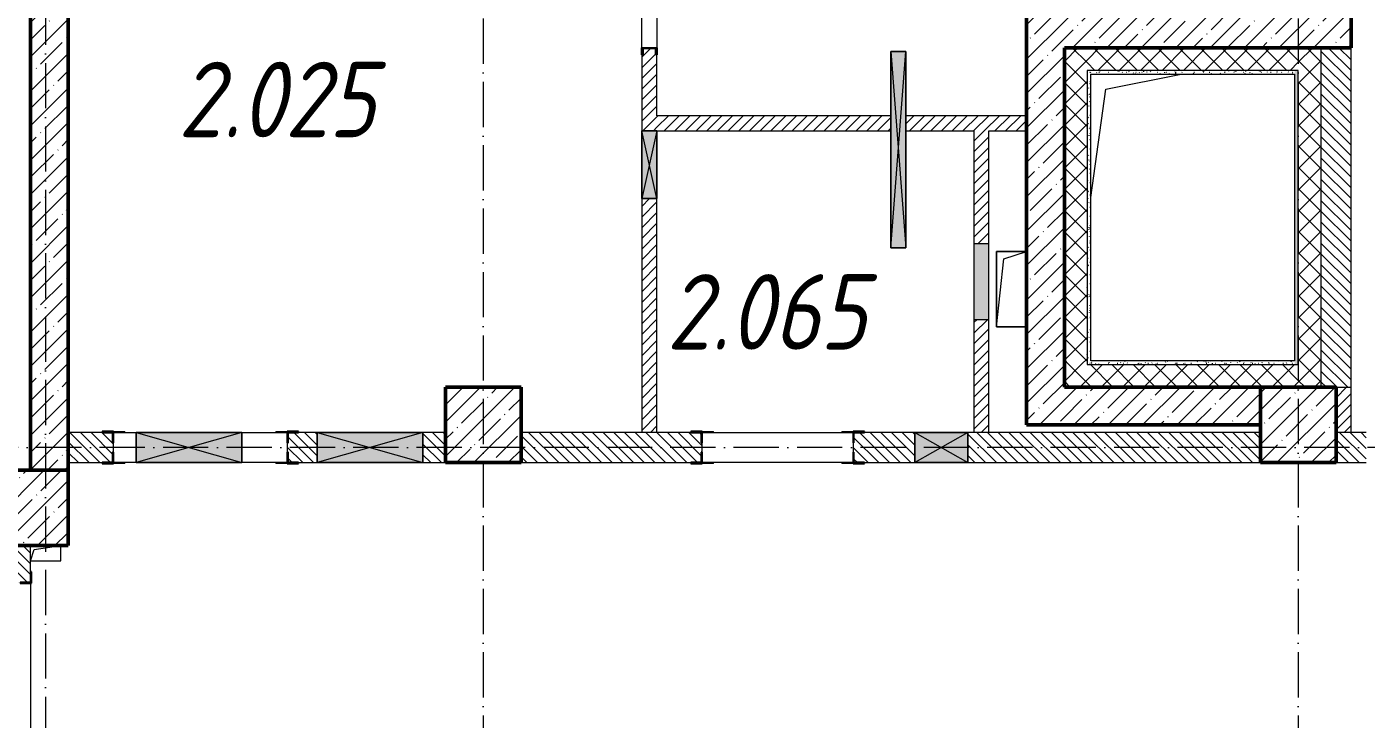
# Model space of a CAD drawing. Header units: millimetres. Extents: x -213536 to 1564669, y 70501 to 942238.
# Drawn here: x 619008 to 627883, y 625024 to 629615 of the extents above; entities that cross this region are included whole.
import ezdxf

# ---------------------------------------------------------------- set-up
doc = ezdxf.new("R2010")
doc.units = ezdxf.units.MM
doc.linetypes.add('50_200_ШТРИХ_1Т_ш5_п1_п1_', pattern=[700, 500, -100, 0, -100])
for name, color, linetype, lineweight in [('3.1) ЖБ окна 1.2 м', 102, 'Continuous', 30), ('A-DETL-GENF-OTLN', 7, 'Continuous', 9), ('A-FLOR-____-OTLN', 7, 'Continuous', 9), ('A-GENM-____-MCUT', 7, 'Continuous', 25), ('A-GENM-____-OTLN', 7, 'Continuous', 9), ('A-GENM-____-OTLN-1', 7, 'Continuous', 25), ('A-GLAZ-____-OTLN', 7, 'Continuous', 9), ('A-WALL-____-MCUT', 7, 'Continuous', 13), ('A-WALL-____-MCUT-1', 7, 'Continuous', 9), ('A-WALL-____-MCUT-2', 7, 'Continuous', 50), ('A-WALL-____-OTLN', 7, 'Continuous', 9), ('A-WALL-____-PATT-1', 7, 'Continuous', 9), ('A-WALL-FNSH-MCUT-1', 7, 'Continuous', 9), ('I-WALL-____-OTLN', 7, 'Continuous', 9), ('S-COLS-____-MCUT', 7, 'Continuous', 50), ('S-COLS-____-OTLN', 7, 'Continuous', 9), ('S-GRID-____-OTLN-1', 7, '50_200_ШТРИХ_1Т_ш5_п1_п1_', 9), ('Марки помещений', 7, 'Continuous', 9)]:
    doc.layers.add(name, color=color, linetype=linetype, lineweight=lineweight)
doc.layers.add('A-WALL-____-PATT-2', color=7, linetype='Continuous', lineweight=9, true_color=0x787878)
doc.styles.add('ISOCPEUR_I_2', font='isocpeui.ttf', dxfattribs={"width": 0.85, "height": 2.3})
pattern_1 = [(135, (544282.637, 571544.04), (-35.35534, -35.35534), [])]
pattern_2 = [(45, (544282.637, 571544.04), (-35.35534, 35.35534), [])]
pattern_3 = [(45, (544282.64, 571544.04), (-114.04925, 114.04925), []), (45, (544396.69, 571544.04), (-114.04925, 114.04925), [201.612, -40.322, 3.353, -36.97])]
pattern_4 = [(0, (544282.637, 571544.04), (81.28, 20.32), [3.353, -57.607, 3.353, -57.607, -325.12]), (0, (544282.637, 571544.04), (81.28, 20.32), [-121.92, 3.353, -118.567, 3.353, -57.607, -142.24]), (0, (544282.637, 571544.04), (81.28, 20.32), [-304.8, 3.353, -37.287, 3.353, -98.247]), (120, (544313.117, 571554.2), (-58.2376362, 60.230545), [3.353, -57.607, 3.353, -57.607, -325.12]), (120, (544313.117, 571554.2), (-58.2376362, 60.230545), [-121.92, 3.353, -118.567, 3.353, -57.607, -142.24]), (120, (544313.117, 571554.2), (-58.2376362, 60.230545), [-304.8, 3.353, -37.287, 3.353, -98.247]), (240, (544323.277, 571594.84), (-23.0423638, -80.550545), [3.353, -57.607, 3.353, -57.607, -325.12]), (240, (544323.277, 571594.84), (-23.0423638, -80.550545), [-121.92, 3.353, -118.567, 3.353, -57.607, -142.24]), (240, (544323.277, 571594.84), (-23.0423638, -80.550545), [-304.8, 3.353, -37.287, 3.353, -98.247])]
pattern_5 = [(45, (544282.64, 571544.04), (-70.71068, 70.71068), []), (135, (544282.64, 571544.04), (-70.71068, -70.71068), [])]

# ---------------------------------------------------------------- blocks, each defined once
blk = doc.blocks.new('BSC_Колонна _Прямоугольная - 500х500-V37-АР1_План отверстий 2 этажа в осях 1-64_Ю-ЯЯ')
at = {"layer": 'S-COLS-____-OTLN'}
h = blk.add_hatch(dxfattribs=at)
h.set_pattern_fill('FP_47', color=256, style=0, pattern_type=2)
h.set_pattern_definition([(45, (-83150, -55431.04), (-114.04925, 114.04925), []), (45, (-83035.95, -55431.04), (-114.04925, 114.04925), [201.613, -40.323, 3.353, -36.97])])
h.paths.add_polyline_path([(-250, -250), (250, -250), (250, 250), (-250, 250)], flags=0)
at = {"layer": 'S-COLS-____-MCUT'}
for p, q in [((250, 250), (-250, 250)), ((-250, 250), (-250, -250)), ((250, -250), (250, 250)), ((-250, -250), (250, -250))]:
    blk.add_line(p, q, dxfattribs=at)
blk = doc.blocks.new('BSC_Колонна _Прямоугольная - 500х500-V41-АР1_План отверстий 2 этажа в осях 1-64_Ю-ЯЯ')
at = {"layer": 'S-COLS-____-OTLN'}
h = blk.add_hatch(dxfattribs=at)
h.set_pattern_fill('FP_51', color=256, style=0, pattern_type=2)
h.set_pattern_definition([(45, (-77750, -55431.04), (-114.04925, 114.04925), []), (45, (-77635.95, -55431.04), (-114.04925, 114.04925), [201.613, -40.323, 3.353, -36.97])])
h.paths.add_polyline_path([(-250, -250), (250, -250), (250, 250), (-250, 250)], flags=0)
at = {"layer": 'S-COLS-____-MCUT'}
for p, q in [((250, 250), (-250, 250)), ((-250, 250), (-250, -250)), ((250, -250), (250, 250)), ((-250, -250), (250, -250))]:
    blk.add_line(p, q, dxfattribs=at)
blk = doc.blocks.new('BSC_Колонна _Прямоугольная - 500х500-V112-АР1_План отверстий 2 этажа в осях 1-64_Ю-ЯЯ')
at = {"layer": 'S-COLS-____-OTLN'}
h = blk.add_hatch(dxfattribs=at)
h.set_pattern_fill('FP_125', color=256, style=0, pattern_type=2)
h.set_pattern_definition([(45, (-74750, -54881.04), (-114.04925, 114.04925), []), (45, (-74635.95, -54881.04), (-114.04925, 114.04925), [201.613, -40.323, 3.353, -36.97])])
h.paths.add_polyline_path([(-250, -250), (250, -250), (250, 250), (-250, 250), (-250, -78.1)], flags=0)
at = {"layer": 'S-COLS-____-MCUT'}
for p, q in [((250, 250), (-250, 250)), ((-250, 250), (-250, -250)), ((250, -250), (250, 250)), ((-250, -250), (250, -250))]:
    blk.add_line(p, q, dxfattribs=at)
blk = doc.blocks.new('Фахверк_СКБ_Уголок - 250_2700-27497298-АР1_План отверстий 2 этажа в осях 1-64_Ю-ЯЯ')
at = {"layer": 'A-GENM-____-MCUT'}
for p, q in [((200, 181), (125, 181)), ((125, 181), (125, 106)), ((200, 175), (200, 181)), ((125, 106), (131, 106)), ((131, 106), (131, 175)), ((131, 175), (200, 175)), ((131, -6), (125, -6)), ((125, -6), (125, -81)), ((125, -81), (200, -81)), ((131, -75), (131, -6)), ((200, -75), (131, -75)), ((200, -81), (200, -75))]:
    blk.add_line(p, q, dxfattribs=at)
blk = doc.blocks.new('154_Стойка_СКБ_Швеллер - СМ-2180_100-28278555-АР1_План отверстий 2 этажа в осях 1-64_Ю-ЯЯ')
at = {"layer": 'A-GENM-____-MCUT'}
for p, q in [((125, 50), (171, 50)), ((125, -50), (125, 50)), ((129.5, 42.4), (129.5, -42.4)), ((171, 42.4), (129.5, 42.4)), ((171, 50), (171, 42.4)), ((171, -50), (125, -50)), ((129.5, -42.4), (171, -42.4)), ((171, -42.4), (171, -50))]:
    blk.add_line(p, q, dxfattribs=at)
blk = doc.blocks.new('154_Стойка_СКБ_Уголок - СМ-2180_200-28268025-АР1_План отверстий 2 этажа в осях 1-64_Ю-ЯЯ')
at = {"layer": 'A-GENM-____-MCUT'}
for p, q in [((125, 156), (125, 81)), ((200, 156), (125, 156)), ((131, 81), (131, 150)), ((131, 150), (200, 150)), ((200, 150), (200, 156)), ((125, 81), (131, 81)), ((131, 19), (125, 19)), ((125, 19), (125, -56)), ((131, -50), (131, 19)), ((125, -56), (200, -56)), ((200, -50), (131, -50)), ((200, -56), (200, -50))]:
    blk.add_line(p, q, dxfattribs=at)
blk = doc.blocks.new('Стойка_Влож_Уголок_Опорный - Уголок-28213941-АР1_План отверстий 2 этажа в осях 1-64_Ю-ЯЯ')
at = {"layer": 'A-GENM-____-OTLN'}
for p, q in [((-212, -6), (-212, 0)), ((0, 0), (0, -6)), ((-212, -75), (-212, -6)), ((-212, -6), (-206, -6)), ((-212, -75), (-206, -75)), ((-6, -6), (0, -6)), ((-6, -75), (0, -75)), ((0, -6), (0, -75))]:
    blk.add_line(p, q, dxfattribs=at)
blk = doc.blocks.new('AR_Отверстие Ниша - Лючок-32403779-АР1_План отверстий 2 этажа в осях 1-64_Ю-ЯЯ')
at = {"layer": 'A-GLAZ-____-OTLN'}
blk.add_hatch(color=256, dxfattribs=at).paths.add_polyline_path([(250, -50), (250, 50), (-250, 50), (-250, -50)], flags=0)
for p, q in [((250, 50), (-250, 50)), ((-250, 50), (-250, -50)), ((250, -50), (250, 50)), ((-250, -50), (250, -50))]:
    blk.add_line(p, q, dxfattribs=at)
blk = doc.blocks.new('AR_Отверстие прямоугольное _в плите_ - AR_Отверстие прямоугольное _в плите_-30229458-АР1_План отверстий 2 этажа в осях 1-64_Ю-ЯЯ')
at = {"layer": 'A-GENM-____-OTLN'}
for p, q in [((100, 250), (-100, 250)), ((-100, 250), (-100, -250)), ((-100, -250), (-50, 200)), ((-50, 200), (100, 250)), ((-100, -250), (100, -250))]:
    blk.add_line(p, q, dxfattribs=at)
blk = doc.blocks.new('AR_Отверстие прямоугольное _в плите_ - AR_Отверстие прямоугольное _в плите_-V164-АР1_План отверстий 2 этажа в осях 1-64_Ю-ЯЯ')
at = {"layer": 'A-GENM-____-OTLN'}
for p, q in [((-100, -50), (-75, 25)), ((-75, 25), (100, 50)), ((100, -50), (100, 50)), ((-100, -50), (100, -50))]:
    blk.add_line(p, q, dxfattribs=at)
blk = doc.blocks.new('AR_Отверстие прямоугольное _в плите_ - AR_Отверстие прямоугольное _в плите_-30552518-АР1_План отверстий 2 этажа в осях 1-64_Ю-ЯЯ')
at = {"layer": 'A-GENM-____-OTLN'}
for p, q in [((-550, 850), (-50, 950)), ((-650, 131.8), (-550, 850))]:
    blk.add_line(p, q, dxfattribs=at)
blk = doc.blocks.new('AR_Отверстие прямоугольное _в стене_ - AR_Отверстие прямоугольное _в стене__ОВ-36829938-АР1_План отверстий 2 этажа в осях 1-64_Ю-ЯЯ')
at = {"layer": 'A-GLAZ-____-OTLN'}
blk.add_hatch(color=256, dxfattribs=at).paths.add_polyline_path([(350, -100), (350, 100), (-350, 100), (-350, -100), (187.3, -100)], flags=0)
at = {"layer": 'A-DETL-GENF-OTLN'}
for p, q in [((-350, -100), (-350, 100)), ((-350, 100), (350, 100)), ((350, 100), (-350, -100)), ((-350, 100), (350, -100)), ((350, 100), (-350, 100)), ((-350, 100), (-350, -100)), ((350, 100), (350, -100)), ((350, -100), (350, 100)), ((350, -100), (-350, -100)), ((-350, -100), (350, -100))]:
    blk.add_line(p, q, dxfattribs=at)
blk = doc.blocks.new('AR_Отверстие прямоугольное _в стене_ - AR_Отверстие прямоугольное _в стене__ОВ-36829869-АР1_План отверстий 2 этажа в осях 1-64_Ю-ЯЯ')
at = {"layer": 'A-GLAZ-____-OTLN'}
blk.add_hatch(color=256, dxfattribs=at).paths.add_polyline_path([(350, -100), (350, 100), (-350, 100), (-350, -100)], flags=0)
at = {"layer": 'A-DETL-GENF-OTLN'}
for p, q in [((-350, -100), (-350, 100)), ((-350, 100), (350, 100)), ((350, 100), (-350, -100)), ((-350, 100), (350, -100)), ((350, 100), (-350, 100)), ((-350, 100), (-350, -100)), ((350, 100), (350, -100)), ((350, -100), (350, 100)), ((350, -100), (-350, -100)), ((-350, -100), (350, -100))]:
    blk.add_line(p, q, dxfattribs=at)
blk = doc.blocks.new('AR_Отверстие прямоугольное _в стене__БезПР - AR_Отверстие прямоугольное _в стене__БезПР-36428569-АР1_План отверстий 2 этажа в осях 1-64_Ю-ЯЯ')
at = {"layer": 'A-GLAZ-____-OTLN'}
blk.add_hatch(color=256, dxfattribs=at).paths.add_polyline_path([(225, -50), (225, 50), (-225, 50), (-225, -50), (-68.5, -50)], flags=0)
at = {"layer": 'A-DETL-GENF-OTLN'}
for p, q in [((-225, -50), (-225, 50)), ((-225, 50), (225, 50)), ((225, 50), (-225, -50)), ((-225, 50), (225, -50)), ((225, 50), (-225, 50)), ((-225, 50), (-225, -50)), ((225, 50), (225, -50)), ((225, -50), (225, 50)), ((225, -50), (-225, -50)), ((-225, -50), (225, -50))]:
    blk.add_line(p, q, dxfattribs=at)
at = {"layer": 'A-GLAZ-____-OTLN'}
blk.add_line((225, 50), (-225, 50), dxfattribs=at)
blk = doc.blocks.new('AR_Отверстие прямоугольное _в стене_ - AR_Отверстие прямоугольное _в стене__ОВ-36829206-АР1_План отверстий 2 этажа в осях 1-64_Ю-ЯЯ')
at = {"layer": 'A-GLAZ-____-OTLN'}
blk.add_hatch(color=256, dxfattribs=at).paths.add_polyline_path([(175, -100), (175, 100), (-175, 100), (-175, -100)], flags=0)
at = {"layer": 'A-DETL-GENF-OTLN'}
for p, q in [((-175, -100), (-175, 100)), ((-175, 100), (175, 100)), ((175, 100), (-175, -100)), ((-175, 100), (175, -100)), ((175, 100), (-175, 100)), ((-175, 100), (-175, -100)), ((175, 100), (175, -100)), ((175, -100), (175, 100)), ((175, -100), (-175, -100)), ((-175, -100), (175, -100))]:
    blk.add_line(p, q, dxfattribs=at)
blk = doc.blocks.new('AR_Отверстие прямоугольное _в стене_ - AR_Отверстие прямоугольное _в стене__ОВ-36941390-АР1_План отверстий 2 этажа в осях 1-64_Ю-ЯЯ')
at = {"layer": 'A-GLAZ-____-OTLN'}
blk.add_hatch(color=256, dxfattribs=at).paths.add_polyline_path([(-650, -50), (650, -50), (650, 50), (-650, 50)], flags=0)
at = {"layer": 'A-DETL-GENF-OTLN'}
for p, q in [((-650, -50), (-650, 50)), ((-650, 50), (650, 50)), ((650, 50), (-650, -50)), ((-650, 50), (650, -50)), ((650, 50), (-650, 50)), ((-650, 50), (-650, -50)), ((650, 50), (650, -50)), ((650, -50), (650, 50)), ((650, -50), (-650, -50)), ((-650, -50), (650, -50))]:
    blk.add_line(p, q, dxfattribs=at)
blk = doc.blocks.new('2этаж')
at = {"layer": 'S-GRID-____-OTLN-1', "color": 251, "ltscale": 0.6, "true_color": 0x636466}
for p, q in [((62158.3, 549908.8), (62158.3, 498997)), ((67558.3, 549908.8), (67558.3, 498997)), ((59258.3, 549613.9), (59258.3, 499306.9)), ((88482.7, 514297), (-20260.4, 514297))]:
    blk.add_line(p, q, dxfattribs=at)

msp = doc.modelspace()

# ---------------------------------------------------------------- hatches: boundary and pattern name
at = {"layer": 'A-WALL-____-PATT-1'}
h = msp.add_hatch(dxfattribs=at)
h.set_pattern_fill('FP_13', color=256, style=0, pattern_type=2)
h.set_pattern_definition(pattern_3)
h.paths.add_polyline_path([(619032.6, 626675.1), (619282.6, 626675.1), (619282.6, 634725.1), (619032.6, 634725.1), (619032.6, 627154.2)], flags=0)
h = msp.add_hatch(dxfattribs=at)
h.set_pattern_fill('FP_5', color=256, style=0, pattern_type=2)
h.set_pattern_definition(pattern_2)
h.paths.add_polyline_path([(623182.6, 626925.1), (623182.6, 628475.1), (623082.6, 628475.1), (623082.6, 626925.1)], flags=0)
h.paths.add_polyline_path([(623090.2, 628925.1), (623182.6, 628925.1), (623182.6, 629429.1), (623175, 629429.1), (623175, 629470.6), (623090.2, 629470.6), (623090.2, 629429.1), (623082.6, 629429.1), (623082.6, 628925.1)], flags=0)
h.paths.add_polyline_path([(623090.2, 630629.6), (623175, 630629.6), (623175, 630671.1), (623182.6, 630671.1), (623182.6, 631655.1), (623082.6, 631655.1), (623082.6, 630671.1), (623090.2, 630671.1)], flags=0)
h = msp.add_hatch(dxfattribs=at)
h.set_pattern_fill('FP_13', color=256, style=0, pattern_type=2)
h.set_pattern_definition(pattern_3)
h.paths.add_polyline_path([(625632.6, 626975.1), (625882.6, 626975.1), (625882.6, 629725.1), (625632.6, 629725.1), (625632.6, 628768.6)], flags=0)
h = msp.add_hatch(dxfattribs=at)
h.set_pattern_fill('FP_13', color=256, style=0, pattern_type=2)
h.set_pattern_definition(pattern_3)
h.paths.add_polyline_path([(627782.6, 629475.1), (627782.6, 629725.1), (625882.6, 629725.1), (625882.6, 629475.1), (627340, 629475.1)], flags=0)
h = msp.add_hatch(dxfattribs=at)
h.set_pattern_fill('FP_1', color=256, style=0, pattern_type=2)
h.set_pattern_definition(pattern_5)
h.paths.add_polyline_path([(625882.6, 627375.1), (626032.6, 627375.1), (626032.6, 629475.1), (625882.6, 629475.1), (625882.6, 627400.1)], flags=0)
h = msp.add_hatch(dxfattribs=at)
h.set_pattern_fill('FP_1', color=256, style=0, pattern_type=2)
h.set_pattern_definition(pattern_5)
h.paths.add_polyline_path([(627340, 629325.1), (627432.6, 629325.1), (627432.6, 629475.1), (626032.6, 629475.1), (626032.6, 629325.1), (626057.6, 629325.1)], flags=0)
h = msp.add_hatch(dxfattribs=at)
h.set_pattern_fill('FP_1', color=256, style=0, pattern_type=2)
h.set_pattern_definition(pattern_5)
h.paths.add_polyline_path([(627432.6, 627225.1), (627582.6, 627225.1), (627582.6, 629475.1), (627432.6, 629475.1), (627432.6, 627375.1)], flags=0)
h = msp.add_hatch(dxfattribs=at)
h.set_pattern_fill('FP_6', color=256, style=0, pattern_type=2)
h.set_pattern_definition(pattern_1)
h.paths.add_polyline_path([(627782.6, 627225.1), (627782.6, 629475.1), (627582.6, 629475.1), (627582.6, 627225.1), (627682.6, 627225.1)], flags=0)
h = msp.add_hatch(dxfattribs=at)
h.set_pattern_fill('FP_5', color=256, style=0, pattern_type=2)
h.set_pattern_definition(pattern_2)
h.paths.add_polyline_path([(624832.6, 628925.1), (625632.6, 628925.1), (625632.6, 629025.1), (624832.6, 629025.1), (624832.6, 628946.5)], flags=0)
h.paths.add_polyline_path([(623805, 628925.1), (624732.6, 628925.1), (624732.6, 629025.1), (623182.6, 629025.1), (623182.6, 628925.1)], flags=0)
h = msp.add_hatch(dxfattribs=at)
h.set_pattern_fill('FP_5', color=256, style=0, pattern_type=2)
h.set_pattern_definition(pattern_2)
h.paths.add_polyline_path([(625382.6, 626925.1), (625382.6, 627675.1), (625282.6, 627675.1), (625282.6, 626925.1)], flags=0)
h.paths.add_polyline_path([(625282.6, 628175.1), (625382.6, 628175.1), (625382.6, 628925.1), (625282.6, 628925.1), (625282.6, 628768.6)], flags=0)
h = msp.add_hatch(dxfattribs=at)
h.set_pattern_fill('FP_1', color=256, style=0, pattern_type=2)
h.set_pattern_definition(pattern_5)
h.paths.add_polyline_path([(627340, 627225.1), (627432.6, 627225.1), (627432.6, 627375.1), (625882.6, 627375.1), (625882.6, 627225.1), (627182.6, 627225.1)], flags=0)
h = msp.add_hatch(dxfattribs=at)
h.set_pattern_fill('FP_13', color=256, style=0, pattern_type=2)
h.set_pattern_definition(pattern_3)
h.paths.add_polyline_path([(627182.6, 626975.1), (627182.6, 627225.1), (625882.6, 627225.1), (625882.6, 626975.1)], flags=0)
h = msp.add_hatch(dxfattribs=at)
h.set_pattern_fill('FP_5', color=256, style=0, pattern_type=2)
h.set_pattern_definition(pattern_2)
h.paths.add_polyline_path([(627782.6, 626925.1), (627782.6, 627225.1), (627682.6, 627225.1), (627682.6, 626925.1)], flags=0)
h = msp.add_hatch(dxfattribs=at)
h.set_pattern_fill('FP_6', color=256, style=0, pattern_type=2)
h.set_pattern_definition(pattern_1)
h.paths.add_polyline_path([(620738.6, 626725.1), (620932.6, 626725.1), (620932.6, 626925.1), (620738.6, 626925.1), (620738.6, 626856.1), (620732.6, 626856.1), (620732.6, 626794.1), (620738.6, 626794.1), (620738.6, 626726.2)], flags=0)
h.paths.add_polyline_path([(621782.6, 626725.1), (621782.6, 626925.1), (621632.6, 626925.1), (621632.6, 626725.1)], flags=0)
h.paths.add_polyline_path([(619386.2, 626725.1), (619576.6, 626725.1), (619576.6, 626794.1), (619582.6, 626794.1), (619582.6, 626856.1), (619576.6, 626856.1), (619576.6, 626925.1), (619282.6, 626925.1), (619282.6, 626725.1)], flags=0)
h = msp.add_hatch(dxfattribs=at)
h.set_pattern_fill('FP_6', color=256, style=0, pattern_type=2)
h.set_pattern_definition(pattern_1)
h.paths.add_polyline_path([(627182.6, 626725.1), (627182.6, 626925.1), (625242.6, 626925.1), (625242.6, 626725.1), (625572.5, 626725.1)], flags=0)
h.paths.add_polyline_path([(624488.6, 626725.1), (624892.6, 626725.1), (624892.6, 626925.1), (624488.6, 626925.1), (624488.6, 626856.1), (624482.6, 626856.1), (624482.6, 626794.1), (624488.6, 626794.1), (624488.6, 626725.5)], flags=0)
h.paths.add_polyline_path([(623476.6, 626725.1), (623476.6, 626794.1), (623482.6, 626794.1), (623482.6, 626856.1), (623476.6, 626856.1), (623476.6, 626925.1), (622282.6, 626925.1), (622282.6, 626725.1), (623407.6, 626725.1)], flags=0)
h = msp.add_hatch(dxfattribs=at)
h.set_pattern_fill('FP_6', color=256, style=0, pattern_type=2)
h.set_pattern_definition(pattern_1)
h.paths.add_polyline_path([(631947.6, 626725.1), (631947.6, 626925.1), (631832.6, 626925.1), (631832.6, 626922.1), (631785.6, 626921.4), (631785.6, 626728.1), (631832.6, 626728.1), (631832.6, 626725.1)], flags=0)
h.paths.add_polyline_path([(630207.6, 626725.1), (630626.6, 626725.1), (630626.6, 626794.1), (630632.6, 626794.1), (630632.6, 626856.1), (630626.6, 626856.1), (630626.6, 626925.1), (630138.6, 626925.1), (630138.6, 626856.1), (630132.6, 626856.1), (630132.6, 626794.1), (630138.6, 626794.1), (630138.6, 626725.1)], flags=0)
h.paths.add_polyline_path([(628182.6, 626725.1), (628976.6, 626726), (628976.6, 626794.1), (628982.6, 626794.1), (628982.6, 626856.1), (628976.6, 626856.1), (628976.6, 626925.1), (628182.6, 626925.1), (628182.6, 626848.2)], flags=0)
h.paths.add_polyline_path([(627882.6, 626725.1), (627882.6, 626925.1), (627682.6, 626925.1), (627682.6, 626725.1)], flags=0)
h = msp.add_hatch(dxfattribs=at)
h.set_pattern_fill('FP_6', color=256, style=0, pattern_type=2)
h.set_pattern_definition(pattern_1)
h.paths.add_polyline_path([(619032.6, 623725.1), (619032.6, 624119.1), (618963.6, 624119.1), (618963.6, 624125.1), (618851.6, 624125.1), (618851.6, 624119.1), (618782.6, 624119.1), (618782.6, 623725.1)], flags=0)
h.paths.add_polyline_path([(618851.6, 625925.1), (618963.6, 625925.1), (618963.6, 625931.1), (619032.6, 625931.1), (619032.6, 626175.1), (618782.6, 626175.1), (618782.6, 625931.1), (618851.6, 625931.1)], flags=0)
at = {"layer": 'A-WALL-____-PATT-2'}
h = msp.add_hatch(dxfattribs=at)
h.set_pattern_fill('FP_164', color=256, style=0, pattern_type=2)
h.set_pattern_definition(pattern_4)
h.paths.add_polyline_path([(626057.6, 627400.1), (626057.6, 629325.1), (626032.6, 629325.1), (626032.6, 627400.1)], flags=0)
h = msp.add_hatch(dxfattribs=at)
h.set_pattern_fill('FP_164', color=256, style=0, pattern_type=2)
h.set_pattern_definition(pattern_4)
h.paths.add_polyline_path([(627407.6, 629300.1), (627407.6, 629325.1), (626057.6, 629325.1), (626057.6, 629300.1), (627340, 629300.1)], flags=0)
h = msp.add_hatch(dxfattribs=at)
h.set_pattern_fill('FP_164', color=256, style=0, pattern_type=2)
h.set_pattern_definition(pattern_4)
h.paths.add_polyline_path([(627407.6, 627375.1), (627432.6, 627375.1), (627432.6, 629325.1), (627407.6, 629325.1), (627407.6, 627400.1)], flags=0)
h = msp.add_hatch(dxfattribs=at)
h.set_pattern_fill('FP_164', color=256, style=0, pattern_type=2)
h.set_pattern_definition(pattern_4)
h.paths.add_polyline_path([(627407.6, 627375.1), (627407.6, 627400.1), (626032.6, 627400.1), (626032.6, 627375.1), (627340, 627375.1)], flags=0)

# ---------------------------------------------------------------- linework, layer by layer
at = {"layer": 'A-FLOR-____-OTLN'}
for p, q in [((625432.6, 628125.1), (625632.6, 628125.1)), ((625432.6, 627625.1), (625432.6, 628125.1)), ((625632.6, 627625.1), (625432.6, 627625.1))]:
    msp.add_line(p, q, dxfattribs=at)
at = {"layer": 'A-WALL-____-MCUT'}
for p, q in [((627582.6, 629475.1), (627582.6, 627225.1)), ((627782.6, 627225.1), (627782.6, 629475.1)), ((627682.6, 627225.1), (627782.6, 627225.1)), ((619507.6, 626925.1), (619282.6, 626925.1)), ((619582.6, 626794.1), (619582.6, 626856.1)), ((620732.6, 626856.1), (620732.6, 626794.1)), ((620932.6, 626925.1), (620807.6, 626925.1)), ((621782.6, 626925.1), (621632.6, 626925.1)), ((623407.6, 626925.1), (622282.6, 626925.1)), ((623482.6, 626794.1), (623482.6, 626856.1)), ((624482.6, 626856.1), (624482.6, 626794.1)), ((624892.6, 626925.1), (624557.6, 626925.1)), ((627182.6, 626925.1), (625242.6, 626925.1)), ((627882.6, 626925.1), (627682.6, 626925.1)), ((619282.6, 626725.1), (619507.6, 626725.1)), ((620807.6, 626725.1), (620932.6, 626725.1)), ((621632.6, 626725.1), (621782.6, 626725.1)), ((622282.6, 626725.1), (623407.6, 626725.1)), ((624557.6, 626725.1), (624892.6, 626725.1)), ((625242.6, 626725.1), (627182.6, 626725.1)), ((627682.6, 626725.1), (627882.6, 626725.1)), ((619032.6, 626000.1), (619032.6, 626175.1))]:
    msp.add_line(p, q, dxfattribs=at)
at = {"layer": 'A-WALL-____-MCUT-1'}
for p, q in [((626032.6, 629325.1), (626032.6, 627375.1)), ((627432.6, 629325.1), (626032.6, 629325.1)), ((627432.6, 627375.1), (627432.6, 629325.1)), ((626032.6, 627375.1), (627432.6, 627375.1)), ((627182.6, 627225.1), (627182.6, 627225.1))]:
    msp.add_line(p, q, dxfattribs=at)
at = {"layer": 'A-WALL-____-MCUT-2'}
for p, q in [((619032.6, 634725.1), (619032.6, 626675.1)), ((619282.6, 626675.1), (619282.6, 634725.1)), ((625632.6, 629725.1), (625632.6, 626975.1)), ((627782.6, 629475.1), (627782.6, 629725.1)), ((625882.6, 627225.1), (625882.6, 629475.1)), ((625882.6, 629475.1), (627782.6, 629475.1)), ((627182.6, 627225.1), (625882.6, 627225.1)), ((625632.6, 626975.1), (627182.6, 626975.1))]:
    msp.add_line(p, q, dxfattribs=at)
at = {"layer": 'A-WALL-____-OTLN'}
msp.add_line((619032.6, 625925.1), (619032.6, 624125.1), dxfattribs=at)
at = {"layer": 'A-WALL-FNSH-MCUT-1'}
for p, q in [((623082.6, 629429.1), (623082.6, 628925.1)), ((623182.6, 629025.1), (623182.6, 629429.1)), ((626057.6, 627400.1), (626057.6, 629300.1)), ((626057.6, 629300.1), (627407.6, 629300.1)), ((627407.6, 629300.1), (627407.6, 627400.1)), ((624732.6, 629025.1), (623182.6, 629025.1)), ((625632.6, 629025.1), (624832.6, 629025.1)), ((623182.6, 628925.1), (624732.6, 628925.1)), ((624832.6, 628925.1), (625282.6, 628925.1)), ((625282.6, 628925.1), (625282.6, 628175.1)), ((625382.6, 628925.1), (625632.6, 628925.1)), ((625382.6, 628175.1), (625382.6, 628925.1)), ((623082.6, 628475.1), (623082.6, 626925.1)), ((623182.6, 626925.1), (623182.6, 628475.1)), ((625282.6, 627675.1), (625282.6, 626925.1)), ((625382.6, 626925.1), (625382.6, 627675.1)), ((627407.6, 627400.1), (626057.6, 627400.1)), ((627782.6, 626925.1), (627782.6, 627225.1))]:
    msp.add_line(p, q, dxfattribs=at)
at = {"layer": 'I-WALL-____-OTLN'}
for p, q in [((623082.6, 629475.1), (623082.6, 629865.1)), ((623182.6, 629865.1), (623182.6, 629475.1)), ((619582.6, 626925.1), (619732.6, 626925.1)), ((620432.6, 626925.1), (620732.6, 626925.1)), ((623482.6, 626925.1), (624482.6, 626925.1)), ((619732.6, 626725.1), (619582.6, 626725.1)), ((620732.6, 626725.1), (620432.6, 626725.1)), ((624482.6, 626725.1), (623482.6, 626725.1))]:
    msp.add_line(p, q, dxfattribs=at)

# ---------------------------------------------------------------- block references
at = {"layer": '3.1) ЖБ окна 1.2 м'}
msp.add_blockref('2этаж', (559874.3, 112528.1), dxfattribs=at)
at = {"layer": 'A-GENM-____-OTLN'}
for name, p in [('AR_Отверстие прямоугольное _в плите_ - AR_Отверстие прямоугольное _в плите_-30552518-АР1_План отверстий 2 этажа в осях 1-64_Ю-ЯЯ', (626707.6, 628350.1)), ('AR_Отверстие прямоугольное _в плите_ - AR_Отверстие прямоугольное _в плите_-30229458-АР1_План отверстий 2 этажа в осях 1-64_Ю-ЯЯ', (625532.6, 627875.1)), ('AR_Отверстие прямоугольное _в плите_ - AR_Отверстие прямоугольное _в плите_-V164-АР1_План отверстий 2 этажа в осях 1-64_Ю-ЯЯ', (619132.6, 626125.1))]:
    msp.add_blockref(name, p, dxfattribs=at)
for p, rotation in [((619582.6, 626931.1), 89.99999999999957), ((620732.6, 626719.1), 269.9999999999995), ((623482.6, 626931.1), 89.99999999999957), ((624482.6, 626719.1), 269.9999999999995)]:
    msp.add_blockref('Стойка_Влож_Уголок_Опорный - Уголок-28213941-АР1_План отверстий 2 этажа в осях 1-64_Ю-ЯЯ', p, dxfattribs=dict(at, rotation=rotation))
at = {"layer": 'A-GENM-____-OTLN-1'}
for name, p, rotation in [('154_Стойка_СКБ_Швеллер - СМ-2180_100-28278555-АР1_План отверстий 2 этажа в осях 1-64_Ю-ЯЯ', (623132.6, 629600.1), 269.9999999999999), ('154_Стойка_СКБ_Уголок - СМ-2180_200-28268025-АР1_План отверстий 2 этажа в осях 1-64_Ю-ЯЯ', (619707.6, 626875.1), 180), ('154_Стойка_СКБ_Уголок - СМ-2180_200-28268025-АР1_План отверстий 2 этажа в осях 1-64_Ю-ЯЯ', (623607.6, 626875.1), 180), ('Фахверк_СКБ_Уголок - 250_2700-27497298-АР1_План отверстий 2 этажа в осях 1-64_Ю-ЯЯ', (618957.6, 625800.1), 89.99999999999991)]:
    msp.add_blockref(name, p, dxfattribs=dict(at, rotation=rotation))
for p in [(620607.6, 626775.1), (624357.6, 626775.1)]:
    msp.add_blockref('154_Стойка_СКБ_Уголок - СМ-2180_200-28268025-АР1_План отверстий 2 этажа в осях 1-64_Ю-ЯЯ', p, dxfattribs=at)
at = {"layer": 'A-GLAZ-____-OTLN'}
for name, p, rotation in [('AR_Отверстие прямоугольное _в стене_ - AR_Отверстие прямоугольное _в стене__ОВ-36941390-АР1_План отверстий 2 этажа в осях 1-64_Ю-ЯЯ', (624782.6, 628800.1), 89.99999999999987), ('AR_Отверстие прямоугольное _в стене__БезПР - AR_Отверстие прямоугольное _в стене__БезПР-36428569-АР1_План отверстий 2 этажа в осях 1-64_Ю-ЯЯ', (623132.6, 628700.1), 269.9999999999999), ('AR_Отверстие Ниша - Лючок-32403779-АР1_План отверстий 2 этажа в осях 1-64_Ю-ЯЯ', (625332.6, 627925.1), 270)]:
    msp.add_blockref(name, p, dxfattribs=dict(at, rotation=rotation))
for name, p in [('AR_Отверстие прямоугольное _в стене_ - AR_Отверстие прямоугольное _в стене__ОВ-36829938-АР1_План отверстий 2 этажа в осях 1-64_Ю-ЯЯ', (620082.6, 626825.1)), ('AR_Отверстие прямоугольное _в стене_ - AR_Отверстие прямоугольное _в стене__ОВ-36829869-АР1_План отверстий 2 этажа в осях 1-64_Ю-ЯЯ', (621282.6, 626825.1)), ('AR_Отверстие прямоугольное _в стене_ - AR_Отверстие прямоугольное _в стене__ОВ-36829206-АР1_План отверстий 2 этажа в осях 1-64_Ю-ЯЯ', (625067.6, 626825.1))]:
    msp.add_blockref(name, p, dxfattribs=at)
at = {"layer": 'S-COLS-____-OTLN'}
for name, p in [('BSC_Колонна _Прямоугольная - 500х500-V41-АР1_План отверстий 2 этажа в осях 1-64_Ю-ЯЯ', (622032.6, 626975.1)), ('BSC_Колонна _Прямоугольная - 500х500-V37-АР1_План отверстий 2 этажа в осях 1-64_Ю-ЯЯ', (627432.6, 626975.1)), ('BSC_Колонна _Прямоугольная - 500х500-V112-АР1_План отверстий 2 этажа в осях 1-64_Ю-ЯЯ', (619032.6, 626425.1))]:
    msp.add_blockref(name, p, dxfattribs=at)

# ---------------------------------------------------------------- texts
at = {"layer": 'Марки помещений', "char_height": 500, "width": 785.654, "attachment_point": 1, "style": 'ISOCPEUR_I_2'}
for s, insert in [('2.025', (620010.2, 629382.5)), ('2.065', (623246.9, 627974.8))]:
    msp.add_mtext(s, dxfattribs=dict(at, insert=insert))

doc.saveas('drawing.dxf')
